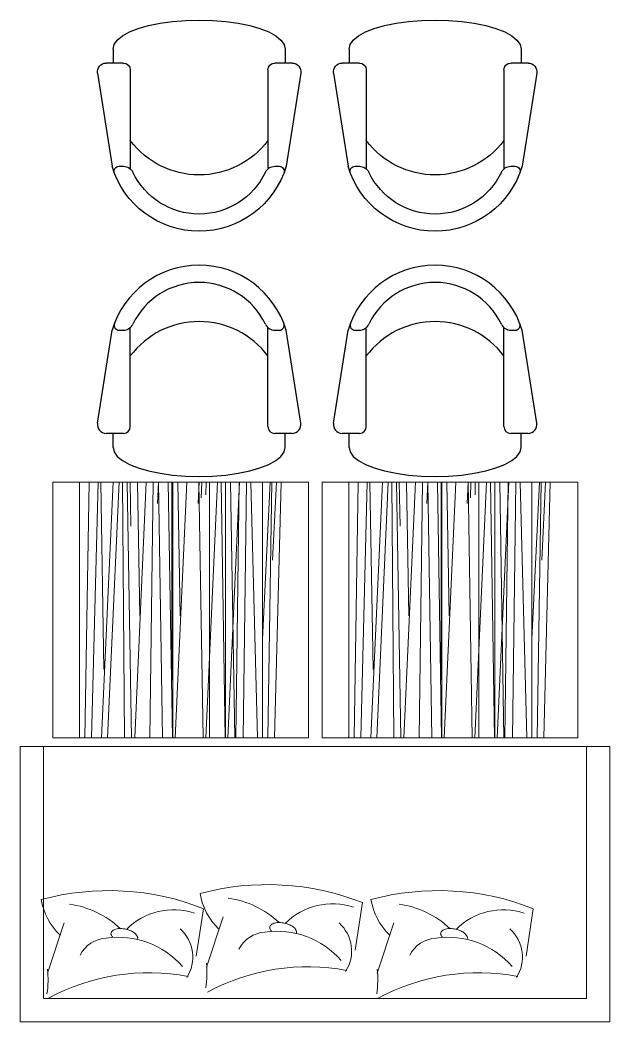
# Model space of a CAD drawing. Header units: millimetres. Extents: x 7703 to 16070, y -6855 to 95.
# Drawn here: x 14619 to 14769, y -5163.5 to -4908.8 of the extents above; entities that cross this region are included whole.
import ezdxf

# ---------------------------------------------------------------- set-up
doc = ezdxf.new("R2010")
doc.units = ezdxf.units.MM
doc.layers.add('AHŞAP İNCE', color=7, linetype='Continuous', lineweight=9, true_color=0x433223)
doc.layers.add('Kıtc-014 Elk Tes İşaretler', color=1, linetype='Continuous')
doc.layers.add('TEFRIS', color=9, linetype='Continuous', lineweight=0)
doc.layers.add('TEFRIŞ', color=34, linetype='Continuous', lineweight=20)

# ---------------------------------------------------------------- blocks, each defined once
blk = doc.blocks.new('DFJK')
at = {"color": 22}
for p, q in [((916.5518693470717, 2852.501134169027), (920.2813695970759, 2876.158158294028)), ((922.0313695970744, 2876.158158294028), (923.1430903470696, 2876.158158294028)), ((924.893090347068, 2851.658158294025), (924.893090347068, 2876.817681669028)), ((959.8930903470758, 2851.658158294025), (959.8930903470758, 2876.817681669028)), ((961.6430903470742, 2876.158158294028), (962.7548110970693, 2876.158158294028)), ((968.2343104720717, 2852.501134169027), (964.5048110970675, 2876.158158294028)), ((923.1430903470696, 2849.908158294027), (918.7680903470733, 2849.908158294027)), ((920.518090347072, 2846.341120169025), (920.518090347072, 2849.908158294027)), ((966.0180903470703, 2849.908158294027), (961.6430903470742, 2849.908158294027)), ((964.268090347072, 2846.341120169025), (964.268090347072, 2849.908158294027))]:
    blk.add_line(p, q, dxfattribs=at)
blk.add_lwpolyline([(920.518090347072, 2846.341120169025), (920.787407472072, 2845.188125669026), (921.5887289720754, 2844.063522294027), (922.9023218470757, 2842.995000294027), (924.6958434720708, 2842.008871794027), (926.9251290970714, 2841.129417169025), (929.5352873470732, 2840.378291794026), (932.4620477220732, 2839.773990544029), (935.6333434720708, 2839.331394544025), (938.9710860970737, 2839.061401044026), (942.393090347072, 2838.970658294027), (945.8150937220693, 2839.061401044026), (949.152836347072, 2839.331394544025), (952.3241320970695, 2839.773990544029), (955.2508924720695, 2840.378291794026), (957.8610507220717, 2841.129417169025), (960.090336347072, 2842.008871794027), (961.8838579720673, 2842.995000294027), (963.1974517220683, 2844.063522294027), (963.998772347071, 2845.188125669026), (964.268090347072, 2846.341120169025)], dxfattribs=at)
for centre, radius, start, end in [((942.393090347072, 2869.595658294029), 23.06500787500001, 16.53027199999998, 163.469728), ((942.393090347072, 2869.595658294029), 18.690007875, 25.57810999999996, 154.42189), ((942.393090347072, 2856.470658294026), 21.875, 36.86989799999993, 143.1301020000001), ((922.0313695970744, 2877.412541669027), 1.254383374999999, 158.9981570000001, 270), ((923.1430903470696, 2878.80967166903), 2.651513374999999, 270, 334.4218900000002), ((961.6430903470742, 2878.80967166903), 2.651513374999999, 205.57811, 270), ((962.7548110970693, 2877.412541669027), 1.254383374999999, 270, 21.00184299999988), ((918.7680903470733, 2852.151750169026), 2.243591874999999, 171.0411259999999, 270), ((923.1430903470696, 2851.658158294025), 1.75, 270, 0), ((961.6430903470742, 2851.658158294025), 1.75, 180, 270), ((966.0180903470703, 2852.151750169026), 2.243591874999999, 270, 8.958874000000067)]:
    blk.add_arc(centre, radius, start, end, dxfattribs=at)

msp = doc.modelspace()

# ---------------------------------------------------------------- linework, layer by layer
at = {"layer": 'AHŞAP İNCE'}
for p, q in [((14634.13139741215, -5026.229381862734), (14634.13139741215, -5091.229381862778)), ((14636.54243891604, -5026.229381862734), (14635.48833490698, -5091.229381862778)), ((14638.83540043118, -5026.229381862734), (14637.18385635199, -5091.229381862778)), ((14639.50189817603, -5026.229381862734), (14640.32647074188, -5073.900146919868)), ((14642.6691626117, -5026.229381862749), (14639.72507876553, -5091.229381862778)), ((14644.1736460753, -5026.229381862749), (14641.22956222912, -5091.229381862778)), ((14645.02374192245, -5026.229381862749), (14645.58371168991, -5091.229381862778)), ((14646.24128578032, -5026.229381862749), (14647.32521405338, -5091.229381862778)), ((14646.95928581175, -5026.229381862749), (14647.1530088766, -5037.429034982558)), ((14651.07703844772, -5026.229381862763), (14648.13295460143, -5091.229381862778)), ((14648.81511775474, -5026.229381862763), (14649.4026875816, -5060.198379050225)), ((14652.83298451139, -5026.229381862763), (14651.99924295314, -5091.229381862778)), ((14654.22413425217, -5026.229381862763), (14653.95730089384, -5031.699776038859)), ((14654.19897650112, -5026.229381862763), (14655.24298836232, -5091.229381862778)), ((14656.67263814271, -5026.229381862778), (14657.71665000379, -5091.229381862778)), ((14657.60518451477, -5026.229381862778), (14657.60518451477, -5076.607498656825)), ((14657.79453072009, -5026.229381862778), (14657.79453072009, -5091.229381862778)), ((14661.35056362696, -5026.229381862778), (14658.40647978067, -5091.229381862778)), ((14659.0886429341, -5026.229381862778), (14659.67621276096, -5060.198379050225)), ((14664.49765943142, -5026.229381862792), (14664.23082607309, -5031.699776038859)), ((14664.4725016806, -5026.229381862792), (14665.51651354168, -5091.229381862778)), ((14665.1639425382, -5026.229381862792), (14665.0547077842, -5030.221462810045)), ((14669.15139406488, -5026.229381862792), (14666.20731021882, -5091.229381862778)), ((14666.26609272765, -5026.229381862792), (14666.22081300418, -5029.507321790891)), ((14667.18553395161, -5026.229381862792), (14667.18553395161, -5091.229381862895)), ((14670.12163678731, -5026.229381862792), (14671.16564864839, -5091.229381862895)), ((14671.24352936458, -5026.229381862792), (14671.24352936458, -5091.229381862778)), ((14674.79956227156, -5026.229381862807), (14671.85547842527, -5091.229381862895)), ((14672.53146399382, -5026.229381862807), (14673.57547585503, -5091.229381862778)), ((14674.67246432497, -5026.229381862807), (14673.8387227666, -5091.229381862778)), ((14676.55550833523, -5026.229381862807), (14675.72176677698, -5091.229381862778)), ((14677.68631579249, -5026.229381862807), (14679.35471425636, -5091.229381862778)), ((14680.63453259621, -5026.22938186282), (14680.63453259621, -5091.229381862895)), ((14682.58297209499, -5026.22938186282), (14680.63453259621, -5066.174657651788)), ((14683.04557409998, -5026.22938186282), (14681.99147009092, -5091.229381862895)), ((14684.15487718128, -5026.22938186282), (14683.1856871423, -5046.098904843659)), ((14685.33853561535, -5026.22938186282), (14683.68699153594, -5091.229381862895)), ((14702.58199917583, -5026.229381862734), (14702.58199917583, -5091.229381862778)), ((14704.99304067972, -5026.229381862734), (14703.93893667065, -5091.229381862778)), ((14707.28600219485, -5026.229381862734), (14705.63445811567, -5091.229381862778)), ((14707.95249993971, -5026.229381862734), (14708.77707250555, -5073.900146919868)), ((14711.11976437538, -5026.229381862749), (14708.1756805292, -5091.229381862778)), ((14712.62424783897, -5026.229381862749), (14709.6801639928, -5091.229381862778)), ((14713.47434368613, -5026.229381862749), (14714.03431345359, -5091.229381862778)), ((14714.691887544, -5026.229381862749), (14715.77581581706, -5091.229381862778)), ((14715.40988757542, -5026.229381862749), (14715.60361064027, -5037.429034982558)), ((14719.52764021139, -5026.229381862763), (14716.5835563651, -5091.229381862778)), ((14717.26571951841, -5026.229381862763), (14717.85328934527, -5060.198379050225)), ((14721.28358627506, -5026.229381862763), (14720.44984471681, -5091.229381862778)), ((14722.67473601584, -5026.229381862763), (14722.40790265751, -5031.699776038859)), ((14722.64957826479, -5026.229381862763), (14723.69359012599, -5091.229381862778)), ((14725.12323990638, -5026.229381862778), (14726.16725176747, -5091.229381862778)), ((14726.05578627844, -5026.229381862778), (14726.05578627844, -5076.607498656825)), ((14726.24513248377, -5026.229381862778), (14726.24513248377, -5091.229381862778)), ((14729.80116539064, -5026.229381862778), (14726.85708154435, -5091.229381862778)), ((14727.53924469777, -5026.229381862778), (14728.12681452464, -5060.198379050225)), ((14732.94826119509, -5026.229381862792), (14732.68142783676, -5031.699776038859)), ((14732.92310344427, -5026.229381862792), (14733.96711530536, -5091.229381862778)), ((14733.61454430187, -5026.229381862792), (14733.50530954787, -5030.221462810045)), ((14737.60199582856, -5026.229381862792), (14734.6579119825, -5091.229381862778)), ((14734.71669449133, -5026.229381862792), (14734.67141476785, -5029.507321790891)), ((14735.63613571529, -5026.229381862792), (14735.63613571529, -5091.229381862895)), ((14738.57223855098, -5026.229381862792), (14739.61625041207, -5091.229381862895)), ((14739.69413112825, -5026.229381862792), (14739.69413112825, -5091.229381862778)), ((14743.25016403524, -5026.229381862807), (14740.30608018895, -5091.229381862895)), ((14740.9820657575, -5026.229381862807), (14742.0260776187, -5091.229381862778)), ((14743.12306608864, -5026.229381862807), (14742.28932453028, -5091.229381862778)), ((14745.00611009891, -5026.229381862807), (14744.17236854066, -5091.229381862778)), ((14746.13691755616, -5026.229381862807), (14747.80531602003, -5091.229381862778)), ((14749.08513435989, -5026.22938186282), (14749.08513435989, -5091.229381862895)), ((14751.03357385867, -5026.22938186282), (14749.08513435989, -5066.174657651788)), ((14751.49617586366, -5026.22938186282), (14750.4420718546, -5091.229381862895)), ((14752.60547894495, -5026.22938186282), (14751.63628890598, -5046.098904843659)), ((14753.78913737903, -5026.22938186282), (14752.13759329961, -5091.229381862895))]:
    msp.add_line(p, q, dxfattribs=at)
at = {"layer": 'Kıtc-014 Elk Tes İşaretler', "lineweight": 20, "ltscale": 0.29}
for p, q in [((14618.97994042525, -5093.48339216034), (14624.97994042525, -5093.48339216034)), ((14762.97994042525, -5093.48339216034), (14768.97994042525, -5093.48339216034))]:
    msp.add_line(p, q, dxfattribs=at)
for points in [[(14618.97994042525, -5093.48339216034), (14618.97994042525, -5163.48339216034), (14768.97994042525, -5163.48339216034), (14768.97994042525, -5093.48339216034)], [(14624.97994042525, -5093.48339216034), (14624.97994042525, -5157.48339216034), (14762.97994042525, -5157.48339216034), (14762.97994042525, -5093.48339216034)]]:
    msp.add_lwpolyline(points, dxfattribs=at)
at = {"layer": 'Kıtc-014 Elk Tes İşaretler', "color": 35, "lineweight": 20, "ltscale": 0.29}
msp.add_lwpolyline([(14624.97994042525, -5157.48339216034), (14762.97994042525, -5157.48339216034), (14762.97994042525, -5093.48339216034), (14624.97994042525, -5093.48339216034)], close=True, dxfattribs=at)
at = {"layer": 'TEFRIS', "color": 251}
for p, q in [((14665.66200950974, -5134.684393833403), (14663.80508270731, -5146.765897629678)), ((14706.04594801424, -5133.15567301765), (14704.18902121181, -5145.237176813926)), ((14749.48930739669, -5134.684393833403), (14747.63238059426, -5146.765897629678)), ((14670.59609936247, -5136.737299456302), (14666.35814765864, -5149.589468087227)), ((14630.21216085797, -5138.266020272056), (14625.97420915414, -5151.118188902979)), ((14714.03945874492, -5138.266020272056), (14709.80150704109, -5151.118188902979))]:
    msp.add_line(p, q, dxfattribs=at)
for points in [[(14645.87316130287, -5139.905301208853, 0.0506262472317637), (14644.47407590725, -5139.738717127487, 0.0644661208864954), (14643.37270458217, -5139.861933019373, 0.103978973456474), (14642.44987100257, -5140.304733193259, 0.1759139527104851), (14642.11795645661, -5140.824922423705, 0.1759139527104317), (14642.1970858376, -5141.436888633772, 0.0683811237181121), (14642.58695063053, -5141.990675181162, 0.0644661208865016)], [(14686.25709980737, -5138.376580393099, 0.0506262472317637), (14684.85801441175, -5138.209996311733, 0.0644661208864954), (14683.75664308667, -5138.33321220362, 0.103978973456474), (14682.83380950707, -5138.776012377505, 0.1759139527104851), (14682.50189496111, -5139.296201607952, 0.1759139527104317), (14682.58102434209, -5139.90816781802, 0.0683811237181121), (14682.97088913503, -5140.461954365409, 0.0644661208865016)], [(14689.20300331409, -5140.988032219158, 0.0532453704069637), (14689.26450639229, -5140.806142544764, 0.1759139527104694), (14689.18537701142, -5140.194176334811, 0.1039789734564877), (14688.53853148827, -5139.400901679224, 0.0644661208864816), (14687.59416882588, -5138.820918823168, 0.0506262472318033), (14686.25709980737, -5138.376580393099, 0.0506262472317637)], [(14729.70045918982, -5139.905301208853, 0.0506262472317637), (14728.3013737942, -5139.738717127487, 0.0644661208864954), (14727.20000246912, -5139.861933019373, 0.103978973456474), (14726.27716888952, -5140.304733193259, 0.1759139527104851), (14725.94525434356, -5140.824922423705, 0.1759139527104317), (14726.02438372455, -5141.436888633772, 0.0683811237181121), (14726.41424851748, -5141.990675181162, 0.0644661208865016)], [(14648.81906480959, -5142.516753034911, 0.0532453704069637), (14648.88056788779, -5142.334863360518, 0.1759139527104694), (14648.80143850692, -5141.722897150566, 0.1039789734564877), (14648.15459298377, -5140.929622494977, 0.0644661208864816), (14647.21023032139, -5140.349639638921, 0.0506262472318033), (14645.87316130287, -5139.905301208853, 0.0506262472317637)], [(14732.64636269654, -5142.516753034911, 0.0532453704069637), (14732.70786577474, -5142.334863360518, 0.1759139527104694), (14732.62873639387, -5141.722897150566, 0.1039789734564877), (14731.98189087072, -5140.929622494977, 0.0644661208864816), (14731.03752820834, -5140.349639638921, 0.0506262472318033), (14729.70045918982, -5139.905301208853, 0.0506262472317637)]]:
    msp.add_lwpolyline(points, format="xyb", dxfattribs=at)
for centre, radius, start, end in [((14681.93015641067, -5194.190257233492), 65.62615237132071, 68.44018976316299, 105.1582094434432), ((14641.54621790617, -5195.718978049246), 65.62615237132071, 68.44018976316299, 105.1582094434432), ((14680.79455036506, -5128.182027528453), 16.2448176680585, 189.4435339012829, 225.8183672010593), ((14668.55449337267, -5155.59066829462), 23.82381200688067, 46.84928331592274, 81.82473966338503), ((14725.37351579312, -5195.718978049246), 65.62615237132071, 68.44018976316299, 105.1582094434432), ((14640.41061186057, -5129.710748344206), 16.2448176680585, 189.4435339012829, 225.8183672010593), ((14628.17055486817, -5157.119389110373), 23.82381200688067, 46.84928331592274, 81.82473966338503), ((14698.40726780076, -5150.382414932171), 16.9370301447921, 71.67258630441644, 135.0444869545134), ((14724.23790974752, -5129.710748344206), 16.2448176680585, 189.4435339012829, 225.8183672010593), ((14711.99785275512, -5157.119389110373), 23.82381200688067, 46.84928331592274, 81.82473966338503), ((14658.02332929626, -5151.911135747923), 16.9370301447921, 71.67258630441644, 135.0444869545134), ((14741.85062718321, -5151.911135747923), 16.9370301447921, 71.67258630441644, 135.0444869545134), ((14653.32193458953, -5146.999310148426), 9.59310839650194, 327.0522506559855, 48.26597991342021), ((14693.70587309403, -5145.470589332673), 9.59310839650194, 327.0522506559855, 48.26597991342021), ((14737.14923247648, -5146.999310148426), 9.59310839650194, 327.0522506559855, 48.26597991342021), ((14641.42794642841, -5150.249553747138), 8.105343213599667, 93.97999887910062, 152.5090729870318), ((14643.8960220894, -5163.65993885313), 21.70876910761883, 41.11646704041101, 98.02499131450247), ((14681.81188493291, -5148.720832931385), 8.105343213599667, 93.97999887910062, 152.5090729870318), ((14684.2799605939, -5162.131218037376), 21.70876910761883, 41.11646704041101, 98.02499131450247), ((14725.25524431536, -5150.249553747138), 8.105343213599667, 93.97999887910062, 152.5090729870318), ((14727.72331997635, -5163.65993885313), 21.70876910761883, 41.11646704041101, 98.02499131450247), ((14598.2080685686, -5152.511440966058), 27.8950103136646, 352.0711745184072, 5.066834442683256), ((14638.5920070731, -5150.982720150304), 27.8950103136646, 352.0711745184072, 5.066834442683256), ((14692.08244490821, -5202.91517116343), 53.46378151408906, 79.22769896448834, 118.4251214796917), ((14682.03536645555, -5152.511440966058), 27.8950103136646, 352.0711745184072, 5.066834442683256), ((14651.69850640371, -5204.443891979184), 53.46378151408906, 79.22769896448834, 118.4251214796917), ((14735.52580429066, -5204.443891979184), 53.46378151408906, 79.22769896448834, 118.4251214796917)]:
    msp.add_arc(centre, radius, start, end, dxfattribs=at)
at = {"layer": 'TEFRIŞ', "ltscale": 25}
for points in [[(14627.35511393018, -5091.229381862778), (14627.35511393018, -5026.229381862719), (14692.35511393018, -5026.229381862836), (14692.35511393018, -5091.229381862778)], [(14695.80571569385, -5091.229381862778), (14695.80571569385, -5026.229381862719), (14760.80571569385, -5026.229381862836), (14760.80571569385, -5091.229381862778)]]:
    msp.add_lwpolyline(points, close=True, dxfattribs=at)

# ---------------------------------------------------------------- block references
at = {"xscale": -1, "rotation": 180}
for p in [(13722.12535523823, -2069.811617500513), (13782.12535523823, -2069.811617500631)]:
    msp.add_blockref('DFJK', p, dxfattribs=at)
for p in [(13722.12535523823, -7863.777092767227), (13782.12535523823, -7863.777092767111)]:
    msp.add_blockref('DFJK', p)

doc.saveas('drawing.dxf')
